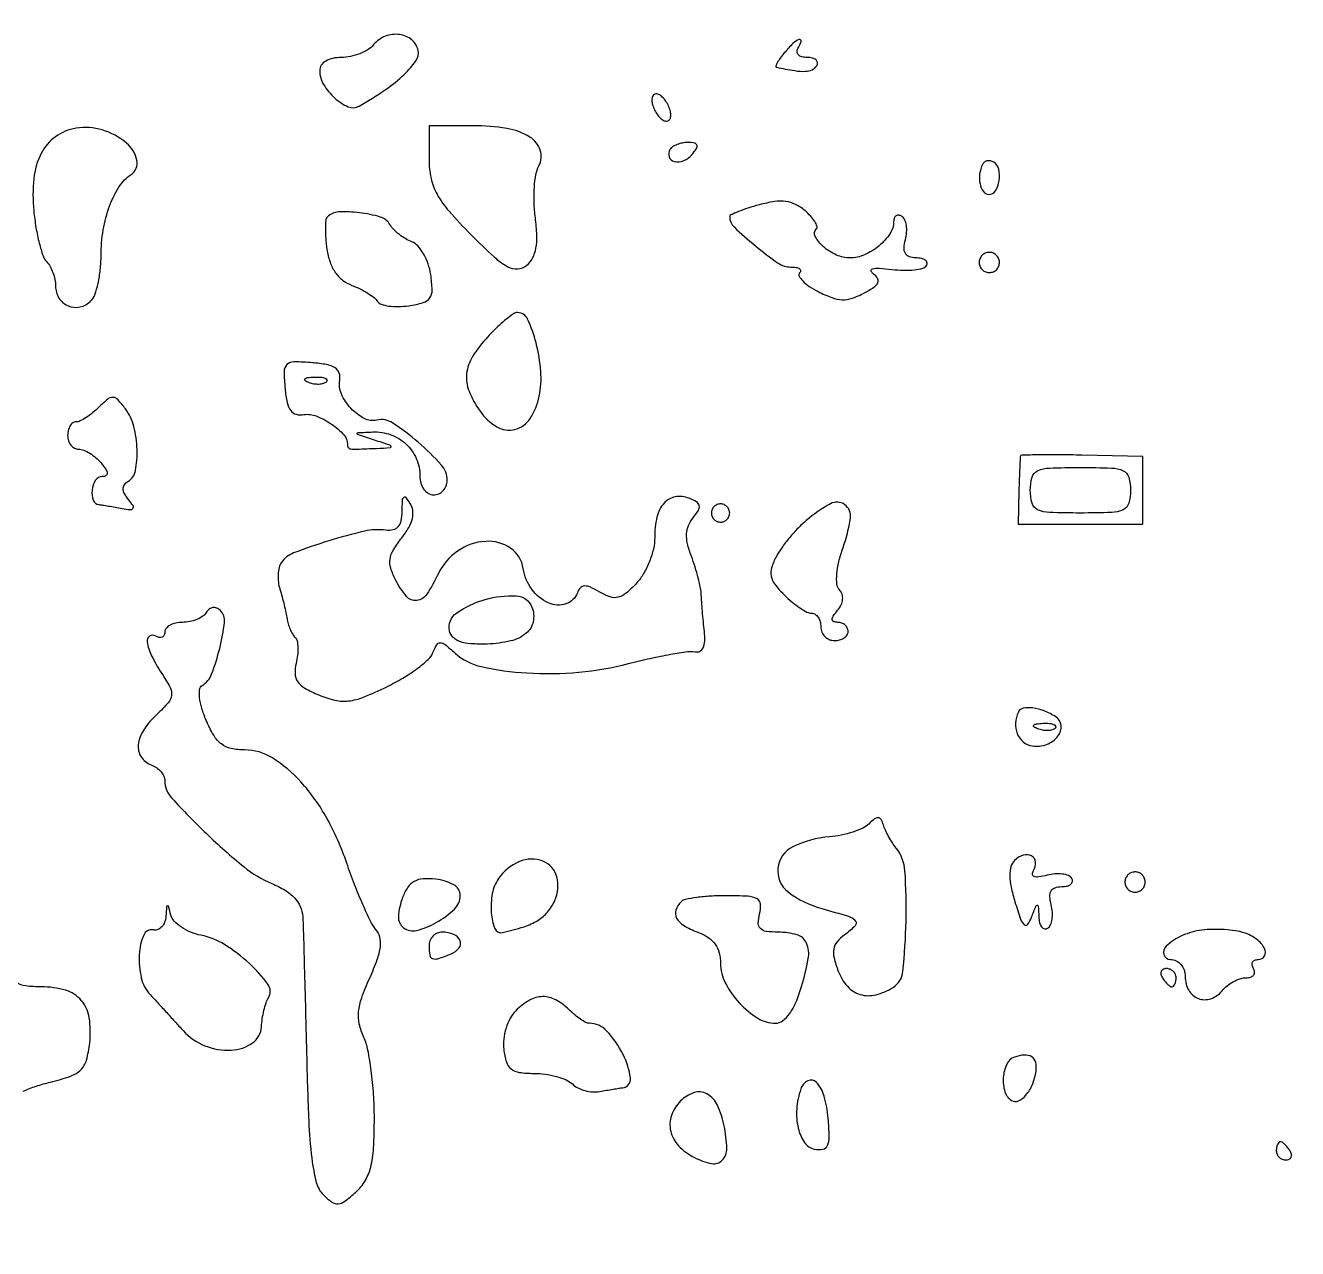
# Model space of a CAD drawing. Extents: x 0 to 5034, y 0 to 2560.
# Drawn here: x 3299.7 to 3439.3, y 2301.3 to 2435.5 of the extents above; entities that cross this region are included whole.
import ezdxf

# ---------------------------------------------------------------- set-up
doc = ezdxf.new("R2010")
doc.units = 0

msp = doc.modelspace()

# ---------------------------------------------------------------- linework, layer by layer
for points in [[(3383.204374, 2294.201394, 0.000077), (3356.504636, 2294.414863, 0.000156), (3315.229798, 2294.725646, 0.000021), (3228.5, 2295.347967, -0.000415), (3189.306738, 2295.660115, -0.000542)], [(3299.449362, 2318.56562, -0.022723), (3300.879782, 2319.10296, -0.019015), (3302.440229, 2319.544718, 0.024288), (3304.652828, 2320.196371, 0.111975), (3305.778682, 2320.899108, 0.131483), (3306.396792, 2321.958178, 0.038734), (3306.753869, 2323.820855, 0.064541), (3306.706876, 2326.596267, 0.14188), (3305.834331, 2328.510347, 0.146254), (3304.096234, 2329.626267, 0.070191), (3301.447106, 2330, -0.028327), (3299.72745, 2330.097502, -0.110927), (3298.729078, 2330.444192, -0.151014)], [(3402.0125, 2294.003805, -0.000068), (3388.054394, 2294.06803, -0.010798)], [(3436.5, 2293.885671, -0.000176), (3417.956828, 2293.941421, -0.000277)]]:
    msp.add_lwpolyline(points, format="xyb")
for points in [[(3337.921243, 2433.405104, -0.081212), (3337.302288, 2432.8666, -0.044139), (3336.399255, 2432.412749, -0.04249), (3335.373435, 2432.103764, -0.051956), (3334.377555, 2432, 0.052555), (3333.427099, 2431.89982, 0.082945), (3332.666072, 2431.599786, 0.107258), (3332.176369, 2431.139218, 0.151736), (3332, 2430.571429, 0.134872), (3332.418452, 2429.048351, 0.074965), (3333.646912, 2427.547424, 0.08185), (3335.139127, 2426.586935, 0.237019), (3336.33062, 2426.654775, 0.01963), (3339.190347, 2428.453977, 0.038893), (3341.275196, 2430.135025, 0.050418), (3342.559257, 2431.617751, 0.204277), (3342.802949, 2432.761322, 0.173126), (3342.109313, 2433.929305, 0.141156), (3340.768526, 2434.514573, 0.126109), (3339.198871, 2434.325667, 0.127536)], [(3383, 2432.5, 0.016238), (3382.548829, 2431.918975, 0.030591), (3382.230202, 2431.41815, 0.038276), (3382.059718, 2431.045372, 0.458805), (3382.127555, 2430.923489, 0.010451), (3384.15004, 2430.551883, 0.049588), (3385.323595, 2430.479366, 0.098092), (3386.062647, 2430.654702, 0.148254), (3386.555046, 2431.089067, 0.166463), (3386.633547, 2431.434153, 0.190336), (3386.477359, 2431.732413, 0.122086), (3386.079466, 2431.934157, 0.056632), (3385.5, 2432, -0.063222), (3384.925364, 2432.072951, -0.134005), (3384.538811, 2432.29375, -0.191582), (3384.397987, 2432.620597, -0.146489), (3384.5, 2433, 0.068825), (3384.836402, 2433.761173, 0.603261), (3384.630686, 2433.95822, 0.11552), (3383.951276, 2433.540013, 0.024075)], [(3368.638374, 2426.5, 0.046632), (3368.922397, 2425.926166, 0.052856), (3369.297997, 2425.440625, 0.060245), (3369.703798, 2425.108138, 0.142471), (3370.075604, 2425, 0.209945), (3370.355341, 2425.122874, 0.13955), (3370.515044, 2425.440625, 0.08982), (3370.519532, 2425.92532, 0.049166), (3370.361626, 2426.5, 0.046632), (3370.077603, 2427.073834, 0.052856), (3369.702003, 2427.559375, 0.060245), (3369.296202, 2427.891862, 0.142471), (3368.924396, 2428, 0.209945), (3368.644659, 2427.877126, 0.13955), (3368.484956, 2427.559375, 0.08982), (3368.480468, 2427.07468, 0.049166)], [(3305.258796, 2424.234653, 0.115819), (3303.003196, 2423.294653, 0.118612), (3301.42501, 2421.455608, 0.093539), (3300.617567, 2418.715367, 0.049448), (3300.613297, 2415.158872, 0.017138), (3300.857604, 2413.31723, 0.020625), (3301.217196, 2411.608379, 0.019778), (3301.63063, 2410.213768, 0.114914), (3302.033108, 2409.566892, -0.070426), (3302.403732, 2409.07404, -0.038895), (3302.715975, 2408.386703, -0.037884), (3302.928864, 2407.626139, -0.049338), (3303, 2406.906989, 0.140159), (3303.375916, 2405.592293, 0.155269), (3304.379115, 2404.737468, 0.1561), (3305.687465, 2404.622123, 0.141848), (3306.878145, 2405.278145, 0.111406), (3307.3113, 2405.963693, 0.030099), (3307.670455, 2407.206017, 0.028912), (3307.917417, 2408.703578, 0.026414), (3308, 2410.265741, -0.042159), (3308.236701, 2413.068001, -0.046708), (3308.940174, 2415.692521, -0.051905), (3309.996934, 2417.831113, -0.108063), (3311.295421, 2419.149075, 0.312807), (3311.934045, 2420.71642, 0.164276), (3310.791467, 2422.60086, 0.101301), (3308.137762, 2424.04433, 0.115639)], [(3344, 2420.828947, 0.052473), (3344.220772, 2418.731063, 0.074706), (3344.877893, 2416.979081, 0.053894), (3346.193494, 2415.119226, 0.015516), (3348.610055, 2412.54784, 0.010048), (3351.150052, 2410.107929, 0.060243), (3352.634314, 2409.037357, 0.140831), (3353.722793, 2408.788568, 0.160766), (3354.713757, 2409.177402, 0.099669), (3355.363016, 2409.981285, 0.074945), (3355.73343, 2411.058845, 0.054916), (3355.836627, 2412.494323, 0.023849), (3355.672739, 2414.403248, -0.025078), (3355.535091, 2416.054104, -0.024741), (3355.562429, 2417.717972, -0.02552), (3355.732818, 2419.168521, -0.081037), (3356.048023, 2420.089733, 0.203643), (3356.204104, 2421.826962, 0.179163), (3355.071796, 2423.265761, 0.097818), (3352.53267, 2424.205483, 0.039883), (3348.846305, 2424.5), (3344, 2424.5)], [(3370.439699, 2421.902432, 0.224307), (3370.34949, 2421.10226, 0.259634), (3370.912648, 2420.594515, 0.153551), (3371.957775, 2420.677327, 0.124203), (3372.870817, 2421.344344, 0.031082), (3373.350581, 2422.001551, 0.224487), (3373.398805, 2422.379874, 0.276877), (3373.139755, 2422.60512, 0.043901), (3372.440135, 2422.666667, 0.045576), (3371.820558, 2422.610073, 0.045718), (3371.222161, 2422.442173, 0.049747), (3370.729936, 2422.195636, 0.113856)], [(3404.754232, 2420.266312, 0.084697), (3404.436116, 2419.221291, 0.082939), (3404.479003, 2418.121909, 0.104464), (3404.84371, 2417.288862, 0.234312), (3405.437328, 2416.972506, 0.26629), (3406.162879, 2417.360605, 0.1021), (3406.575922, 2418.472687, 0.093314), (3406.533019, 2419.735512, 0.201974), (3405.980032, 2420.512341, 0.086456), (3405.629461, 2420.652808, 0.102024), (3405.272696, 2420.654687, 0.11056), (3404.965717, 2420.518222, 0.11748)], [(3380.25, 2415.827561, 0.01143), (3379.004318, 2415.457669, 0.017961), (3377.954688, 2415.077586, 0.012423), (3377.130662, 2414.721216, 0.29237), (3377, 2414.516863, 0.2053), (3377.479096, 2413.399223, 0.018222), (3379.825819, 2411.322612, 0.020216), (3382.320262, 2409.435984, 0.152955), (3383.712121, 2409, -0.038614), (3384.291054, 2408.955224, -0.109748), (3384.665715, 2408.808612, -0.246895), (3384.781783, 2408.593637, -0.201762), (3384.681801, 2408.348467, 0.330508), (3384.629696, 2407.996541, 0.073433), (3385.015208, 2407.476622, 0.049478), (3385.742545, 2406.879633, 0.027465), (3386.731723, 2406.295403, 0.030757), (3388.215167, 2405.638119, 0.080617), (3389.354473, 2405.413447, 0.088679), (3390.440746, 2405.569941, 0.042881), (3391.735669, 2406.126126, 0.024646), (3392.813537, 2406.773227, 0.132772), (3393.258715, 2407.284053, 0.257728), (3393.234222, 2407.757923, 0.100891), (3392.76908, 2408.250046, -0.179163), (3392.543908, 2408.576537, -0.418005), (3392.682275, 2408.805978, -0.076074), (3393.418742, 2408.868295, -0.013659), (3394.794028, 2408.737585, 0.025006), (3396.093069, 2408.643799, 0.033578), (3397.271714, 2408.696946, 0.03555), (3398.199484, 2408.868902, 0.193069), (3398.603045, 2409.166731, 0.196484), (3398.655701, 2409.481884, 0.183433), (3398.474534, 2409.755227, 0.10696), (3398.048173, 2409.940308, 0.049149), (3397.442386, 2410, -0.081384), (3396.711911, 2410.119691, -0.182702), (3396.283895, 2410.470251, -0.147647), (3396.14145, 2411.078722, -0.048178), (3396.289489, 2411.999004, 0.046215), (3396.422423, 2412.805232, 0.054994), (3396.392509, 2413.575304, 0.064046), (3396.21553, 2414.198685, 0.15438), (3395.90612, 2414.558021, 0.102532), (3395.560757, 2414.683785, 0.178544), (3395.266173, 2414.621462, 0.166416), (3395.068682, 2414.37681, 0.087554), (3395, 2413.987588, -0.148097), (3394.596808, 2412.656199, -0.072653), (3393.400083, 2411.327433, -0.069596), (3391.798544, 2410.337537, -0.104035), (3390.193873, 2410, -0.106881), (3388.723525, 2410.317937, -0.071895), (3387.271334, 2411.247623, -0.091662), (3386.391549, 2412.346795, -0.330717), (3386.514807, 2413.181473, 0.283148), (3386.58518, 2413.4773, 0.060132), (3386.350271, 2413.978328, 0.046329), (3385.893048, 2414.578365, 0.028684), (3385.256131, 2415.195617, 0.063448), (3384.239278, 2415.870055, 0.08353), (3383.175205, 2416.190188, 0.068545), (3381.908657, 2416.175867, 0.02941)], [(3332.839024, 2414.505691, 0.174499), (3332.670181, 2414.146932, 0.02061), (3332.622604, 2413.252538, 0.022671), (3332.659497, 2412.148555, 0.016749), (3332.796412, 2410.933775, 0.046944), (3333.136673, 2409.540618, 0.068151), (3333.708514, 2408.413359, 0.075408), (3334.50968, 2407.563787, 0.075357), (3335.526915, 2406.989767, -0.023666), (3336.43983, 2406.592287, -0.024617), (3337.298798, 2406.114979, -0.025271), (3337.996463, 2405.630534, -0.09018), (3338.358832, 2405.228414, 0.176969), (3338.76189, 2404.911112, 0.044557), (3339.589058, 2404.71958, 0.039913), (3340.635357, 2404.658089, 0.031172), (3341.770124, 2404.752954, 0.03269), (3343.359043, 2405.093423, 0.171079), (3344.078222, 2405.601786, 0.163011), (3344.338699, 2406.463885, 0.029001), (3344.188998, 2408.165634, 0.046147), (3343.900569, 2409.354776, 0.047993), (3343.401439, 2410.454407, 0.052877), (3342.779531, 2411.311565, 0.122191), (3342.124846, 2411.754, -0.047082), (3341.444156, 2412.078802, -0.032668), (3340.742389, 2412.563684, -0.033045), (3340.124271, 2413.123565, -0.056522), (3339.70031, 2413.674589, 0.187593), (3338.648207, 2414.486152, 0.041429), (3336.375418, 2414.954808, 0.041437), (3334.056164, 2415.04232, 0.187214)], [(3404.552786, 2410.08541, 0.099038), (3404.401684, 2409.679226, 0.097945), (3404.417584, 2409.244476, 0.097945), (3404.597789, 2408.848514, 0.099038), (3404.91459, 2408.552786, 0.099038), (3405.320774, 2408.401684, 0.097945), (3405.755524, 2408.417584, 0.097945), (3406.151486, 2408.597789, 0.099038), (3406.447214, 2408.91459, 0.099038), (3406.598316, 2409.320774, 0.097945), (3406.582416, 2409.755524, 0.097945), (3406.402211, 2410.151486, 0.099038), (3406.08541, 2410.447214, 0.099038), (3405.679226, 2410.598316, 0.097945), (3405.244476, 2410.582416, 0.097945), (3404.848514, 2410.402211, 0.099038)], [(3350.452251, 2401.353977, 0.046315), (3348.77841, 2399.174155, 0.115043), (3348.12446, 2397.284714, 0.122785), (3348.393363, 2395.379643, 0.056671), (3349.596557, 2393.165608, 0.106092), (3351.436482, 2391.457067, 0.199005), (3353.412137, 2391.170352, 0.187792), (3355.094944, 2392.371776, 0.095015), (3356.100531, 2394.817761, 0.069429), (3356.268794, 2397.530148, 0.043943), (3355.748989, 2400.661296, 0.042539), (3354.825833, 2403.293042, 0.295258), (3353.733013, 2404, 0.152356), (3353.277562, 2403.857921, 0.018486), (3352.427529, 2403.222731, 0.020574), (3351.451908, 2402.367304, 0.0156)], [(3328.19499, 2395.638059, 0.028035), (3328.42903, 2394.119818, 0.106072), (3328.819051, 2393.247288, 0.171418), (3329.416765, 2392.838764, 0.10719), (3330.272439, 2392.79899, -0.138346), (3331.624224, 2392.652657, -0.054522), (3333.289303, 2391.760856, -0.05474), (3334.663638, 2390.579526, -0.207392), (3335.035714, 2389.535714, 0.173389), (3335.128617, 2389.208694, 0.206826), (3335.400946, 2389.044439, 0.042721), (3336.060404, 2389.011807, 0.002081), (3338.25, 2389.09968, 0.003158), (3339.746331, 2389.175444, 0.47836), (3339.833864, 2389.297662, 0.25058), (3339.685939, 2389.452707, 0.001977), (3338, 2390, -0.001562), (3336.242989, 2390.568752, -0.271064), (3336.116962, 2390.710943, -0.456996), (3336.204636, 2390.823559, -0.002265), (3337.821429, 2390.90032, -0.097454), (3339.796556, 2390.599017, -0.101545), (3341.477888, 2389.572635, -0.102929), (3342.603008, 2387.980501, -0.102875), (3343, 2386.071429, 0.067581), (3343.10974, 2385.263218, 0.089445), (3343.431034, 2384.595238, 0.105152), (3343.916559, 2384.156766, 0.132005), (3344.5, 2384, 0.103428), (3345.072366, 2384.119678, 0.098874), (3345.559375, 2384.45959, 0.096852), (3345.885726, 2384.967363, 0.094815), (3346, 2385.56456, 0.184611), (3345.339559, 2387.292329, 0.03259), (3342.815732, 2389.766258, 0.032009), (3340.004132, 2391.887108, 0.203684), (3338.282972, 2392.20101, -0.177108), (3336.880034, 2392.383151, -0.085663), (3335.419348, 2393.494943, -0.083305), (3334.381055, 2395.069158, -0.150584), (3334.20101, 2396.588906, 0.132209), (3334.137607, 2397.361402, 0.166476), (3333.692, 2397.918441, 0.095009), (3332.763595, 2398.285717, 0.025937), (3331.19499, 2398.499404, 0.018926), (3329.168002, 2398.592068, 0.194805), (3328.404216, 2398.289696, 0.207618), (3328.092783, 2397.552326, 0.021779)], [(3332.729167, 2396.395833, -0.126455), (3332.402231, 2396.202593, -0.060344), (3331.916927, 2396.123424, -0.05415), (3331.359369, 2396.160852, -0.051402), (3330.8125, 2396.316886, -0.054073), (3330.395823, 2396.538436, -0.470617), (3330.37858, 2396.720685, -0.168741), (3330.670344, 2396.862007, -0.018894), (3331.416667, 2396.921053, -0.028489), (3332.112848, 2396.910055, -0.077125), (3332.592839, 2396.799335, -0.208169), (3332.77538, 2396.614691, -0.296942)], [(3307.753754, 2393.610897, -0.025596), (3307.070602, 2392.994323, -0.028377), (3306.350284, 2392.473201, -0.029425), (3305.69195, 2392.104328, -0.113456), (3305.238095, 2392, 0.16253), (3304.892978, 2391.884773, 0.096186), (3304.599107, 2391.559375, 0.077507), (3304.400571, 2391.073686, 0.058402), (3304.333333, 2390.5, 0.079255), (3304.42473, 2389.927019, 0.090948), (3304.689032, 2389.440625, 0.100771), (3305.082404, 2389.115444, 0.123095), (3305.544222, 2389, -0.095256), (3306.097257, 2388.893675, -0.042137), (3306.765098, 2388.559375, -0.039683), (3307.434186, 2388.073936, -0.0428), (3308, 2387.5, -0.024942), (3308.51771, 2386.808783, -0.128583), (3308.674576, 2386.361364, -0.300026), (3308.532179, 2386.101643, -0.122183), (3308.122445, 2386, 0.260212), (3307.400611, 2385.597058, 0.108436), (3307.019723, 2384.508206, 0.115303), (3307.140796, 2383.403043, 0.290378), (3307.75, 2382.923489, -0.012217), (3308.153864, 2382.872292, -0.003059), (3308.810143, 2382.768639, -0.003123), (3309.559444, 2382.64078, -0.003139), (3310.305807, 2382.503782, 0.021646), (3311.203363, 2382.37315, 0.269883), (3311.504498, 2382.509788, 0.310952), (3311.509023, 2382.818028, 0.02612), (3311.007249, 2383.491265, -0.045112), (3310.567716, 2384.130211, -0.121646), (3310.421624, 2384.657466, -0.162398), (3310.554643, 2385.097135, -0.1007), (3310.951442, 2385.469989, 0.208703), (3311.773193, 2386.656512, 0.057077), (3311.959753, 2388.977937, 0.055332), (3311.592818, 2391.501503, 0.094386), (3310.682326, 2393.419768, 0.02573), (3309.860694, 2394.429967, 0.195266), (3309.319145, 2394.692132, 0.190556), (3308.740356, 2394.50582, 0.024349)], [(3408.91612, 2388.25, 0.068102), (3408.880731, 2388.059617, 0.001199), (3408.833173, 2387.012674, 0.002993), (3408.787931, 2385.790852, 0.001988), (3408.75, 2384.388889), (3408.666667, 2380.777778), (3415.5, 2380.777778), (3422.333333, 2380.777778), (3422.333333, 2384.491344), (3422.333333, 2388.20491), (3415.66612, 2388.352455, 0.003536), (3413.103927, 2388.39103, 0.00579), (3410.933081, 2388.383221, 0.001405), (3409.050718, 2388.349361, 0.317634)], [(3421, 2384.5, -0.067911), (3420.80498, 2383.070774, -0.221767), (3420.2, 2382.363636, -0.098356), (3418.900424, 2382.058601, -0.008616), (3415.5, 2382, -0.008616), (3412.099576, 2382.058601, -0.098356), (3410.8, 2382.363636, -0.221767), (3410.19502, 2383.070774, -0.067911), (3410, 2384.5, -0.067911), (3410.19502, 2385.929226, -0.221767), (3410.8, 2386.636364, -0.098356), (3412.099576, 2386.941399, -0.008616), (3415.5, 2387, -0.008616), (3418.900424, 2386.941399, -0.098356), (3420.2, 2386.636364, -0.221767), (3420.80498, 2385.929226, -0.067911)], [(3341.015313, 2382.187142, -0.047101), (3340.909728, 2381.142737, -0.128269), (3340.58901, 2380.478856, -0.162322), (3340.040612, 2380.147305, -0.089644), (3339.25, 2380.113179, 0.09044), (3336.926786, 2380.009224, 0.019008), (3332.983703, 2378.947109, 0.015997), (3329.132701, 2377.614606, 0.15098), (3327.772828, 2376.548685, 0.095125), (3327.535576, 2376.012538, 0.044507), (3327.430755, 2375.257668, 0.041924), (3327.459873, 2374.420773, 0.045901), (3327.629459, 2373.626355, -0.009104), (3327.867487, 2372.810415, -0.006899), (3328.099862, 2371.907291, -0.00698), (3328.294495, 2371.053287, -0.016099), (3328.41102, 2370.405299, 0.03631), (3328.536491, 2369.839743, 0.029274), (3328.749674, 2369.254704, 0.03016), (3329.01213, 2368.735802, 0.064295), (3329.28618, 2368.380486, -0.14385), (3329.509783, 2367.970852, -0.042656), (3329.602326, 2367.255536, -0.038926), (3329.572677, 2366.394367, -0.033432), (3329.411174, 2365.502113, 0.070859), (3329.289681, 2364.342882, 0.147447), (3329.581238, 2363.491239, 0.109552), (3330.373047, 2362.782721, 0.029761), (3331.893633, 2362.044059, 0.040434), (3333.712027, 2361.457817, 0.087766), (3335.172353, 2361.376002, 0.066865), (3336.810937, 2361.799025, 0.016167), (3339.374894, 2362.939437, 0.021585), (3341.121809, 2363.880224, 0.025005), (3342.694407, 2364.926726, 0.025195), (3343.919002, 2365.932384, 0.117148), (3344.431493, 2366.682069, -0.040264), (3344.841149, 2367.536897, -0.272871), (3345.233903, 2367.756922, -0.165322), (3345.761326, 2367.564515, -0.014521), (3346.858148, 2366.628374, 0.130849), (3349.750301, 2365.139764, 0.038682), (3354.726569, 2364.449666, 0.037382), (3360.446529, 2364.531209, 0.041164), (3365.904185, 2365.475172, -0.008642), (3368.297922, 2366.051492, -0.011009), (3370.524843, 2366.495877, -0.009105), (3372.393119, 2366.791125, -0.085328), (3373.203789, 2366.765404, 0.166706), (3373.730774, 2366.83345, 0.172902), (3374.095582, 2367.209978, 0.099533), (3374.264086, 2367.933683, 0.035388), (3374.220982, 2369, -0.00389), (3374.110286, 2370.067079, -0.003211), (3374.008439, 2371.20625, -0.003242), (3373.928476, 2372.252778, -0.008661), (3373.889246, 2373, 0.040899), (3373.799877, 2373.761114, 0.013241), (3373.546526, 2374.867453, 0.013103), (3373.198549, 2376.087666, 0.014358), (3372.79657, 2377.250904, -0.031181), (3372.37052, 2378.632639, -0.070763), (3372.266547, 2379.718475, -0.08817), (3372.473257, 2380.635483, -0.073916), (3372.990929, 2381.489071, 0.035804), (3373.56493, 2382.291149, 0.191176), (3373.655204, 2382.811502, 0.209176), (3373.36233, 2383.223114, 0.043417), (3372.545407, 2383.620949, 0.135287), (3371.023028, 2383.769801, 0.171306), (3369.797855, 2383.083212, 0.124576), (3369.015054, 2381.552826, 0.058278), (3368.772359, 2379.325, -0.059355), (3368.634431, 2378.083631, -0.0372), (3368.197056, 2376.687491, -0.036974), (3367.551404, 2375.357246, -0.054574), (3366.782482, 2374.313268, -0.028688), (3365.628479, 2373.195226, -0.117757), (3364.769591, 2372.750504, -0.143974), (3363.899534, 2372.787626, -0.05091), (3362.75447, 2373.313268, 0.024146), (3361.713893, 2373.860042, 0.115799), (3361.062329, 2373.99548, 0.202848), (3360.615977, 2373.79299, 0.099625), (3360.286013, 2373.25, -0.230987), (3359.028493, 2372.03225, -0.185807), (3357.126131, 2372.131457, -0.131332), (3355.276624, 2373.629208, -0.120298), (3354.344604, 2375.899894, 0.206479), (3352.952993, 2378.133029, 0.1691), (3350.2197, 2378.893179, 0.136189), (3347.135407, 2377.821241, 0.132261), (3345.003386, 2375.303335, -0.037684), (3343.756959, 2373.100624, -0.214632), (3342.642893, 2372.405761, -0.259906), (3341.535523, 2372.840029, -0.05253), (3340.327894, 2374.669096, -0.045381), (3339.807768, 2375.942109, -0.111115), (3339.731522, 2376.945297, -0.099069), (3340.092116, 2377.955174, -0.031527), (3341.002877, 2379.276529, 0.035258), (3341.768156, 2380.404718, 0.070821), (3342.170598, 2381.400328, 0.092618), (3342.221715, 2382.280315, 0.109806), (3341.940297, 2383.062362, 0.033568), (3341.480667, 2383.691081, 0.431716), (3341.219955, 2383.706044, 0.191123), (3341.052573, 2383.346162, 0.012759)], [(3375, 2382, 0.099038), (3375.076342, 2381.618362, 0.097945), (3375.29375, 2381.29375, 0.097945), (3375.618362, 2381.076342, 0.099038), (3376, 2381, 0.099038), (3376.381638, 2381.076342, 0.097945), (3376.70625, 2381.29375, 0.097945), (3376.923658, 2381.618362, 0.099038), (3377, 2382, 0.099038), (3376.923658, 2382.381638, 0.097945), (3376.70625, 2382.70625, 0.097945), (3376.381638, 2382.923658, 0.099038), (3376, 2383, 0.099038), (3375.618362, 2382.923658, 0.097945), (3375.29375, 2382.70625, 0.097945), (3375.076342, 2382.381638, 0.099038)], [(3385.396821, 2381.175326, 0.027565), (3384.506107, 2380.343222, 0.017899), (3383.56784, 2379.291601, 0.018005), (3382.723091, 2378.195693, 0.032334), (3382.123902, 2377.231514, 0.045041), (3381.600802, 2375.998998, 0.128543), (3381.549374, 2375.07618, 0.114707), (3381.957307, 2374.183001, 0.032149), (3382.977082, 2373.022918, 0.022636), (3383.824925, 2372.248552, 0.026286), (3384.699518, 2371.594232, 0.026704), (3385.486258, 2371.126527, 0.12133), (3386, 2371, -0.148195), (3386.381354, 2370.884432, -0.098894), (3386.70625, 2370.559375, -0.082425), (3386.925306, 2370.073457, -0.064853), (3387, 2369.5, 0.099038), (3387.114514, 2368.927543, 0.097945), (3387.440625, 2368.440625, 0.097945), (3387.927543, 2368.114514, 0.099038), (3388.5, 2368, 0.064853), (3389.073457, 2368.074694, 0.082425), (3389.559375, 2368.29375, 0.098894), (3389.884432, 2368.618646, 0.148195), (3390, 2369, 0.111474), (3389.913879, 2369.381483, 0.100072), (3389.670282, 2369.70625, 0.094595), (3389.306129, 2369.924111, 0.087854), (3388.877555, 2370, -0.083765), (3388.420364, 2370.077135, -0.314423), (3388.258703, 2370.300146, -0.154756), (3388.372816, 2370.683802, -0.024141), (3388.853762, 2371.323794, 0.064081), (3389.232661, 2371.921834, 0.087243), (3389.398159, 2372.537256, 0.100311), (3389.334583, 2373.106143, 0.115269), (3389.053769, 2373.573794, -0.169793), (3388.770166, 2374.185838, -0.045566), (3388.763129, 2375.273608, -0.038336), (3388.987195, 2376.651257, -0.024246), (3389.447233, 2378.213663, 0.044426), (3390.253596, 2381.42465, 0.281253), (3389.638584, 2382.91618, 0.293258), (3388.064498, 2383.012066, 0.046683)], [(3355.300491, 2371.659316, -0.143063), (3355.430917, 2370.076395, -0.171731), (3354.664016, 2368.803174, -0.115645), (3352.952005, 2367.958684, -0.048937), (3350.396536, 2367.624099, -0.023071), (3348.584193, 2367.649006, -0.06938), (3347.374216, 2367.892283, -0.113571), (3346.625649, 2368.364862, -0.145837), (3346.242942, 2369.079149, -0.299647), (3347.020897, 2371.026719, -0.082936), (3350.146137, 2372.509514, -0.082565), (3353.592678, 2372.89979, -0.296342)], [(3319.553851, 2371.087132, -0.104651), (3319.156117, 2370.670434, -0.051509), (3318.509168, 2370.319345, -0.047919), (3317.733278, 2370.080595, -0.050731), (3316.940983, 2370, 0.052595), (3316.198366, 2369.921667, 0.072446), (3315.570164, 2369.688914, 0.092354), (3315.148207, 2369.345138, 0.177572), (3315, 2368.940983, -0.108972), (3314.921712, 2368.586039, -0.182303), (3314.70625, 2368.3746, -0.161196), (3314.3821, 2368.343488, -0.082592), (3314, 2368.5, 0.295444), (3313.327965, 2368.485906, 0.290712), (3313.058371, 2367.864703, 0.076164), (3313.543894, 2366.340636, 0.029909), (3314.64289, 2364.422267, -0.022209), (3315.57087, 2362.858704, -0.151592), (3315.738471, 2361.98877, -0.155184), (3315.381986, 2361.187227, -0.0236), (3314.14289, 2359.918495, 0.057592), (3312.686388, 2358.209198, 0.119432), (3312.08421, 2356.574357, 0.175578), (3312.397572, 2355.250532, 0.157366), (3313.5, 2354.361626, -0.061972), (3314.073546, 2354.055562, -0.060622), (3314.559375, 2353.616326, -0.065924), (3314.888929, 2353.116561, -0.113309), (3315, 2352.632729, 0.188183), (3315.742883, 2350.728797, 0.015271), (3319.563179, 2346.824864, 0.020669), (3323.694802, 2343.169212, 0.07154), (3326.75, 2341.337078, -0.037404), (3328.199507, 2340.596911, -0.067638), (3329.232222, 2339.758439, -0.082757), (3329.866611, 2338.808141, -0.091655), (3330.129625, 2337.73658, -0.006942), (3330.194384, 2336.266017, -0.000508), (3330.312211, 2332.219621, -0.000708), (3330.441009, 2327.393072, -0.000536), (3330.569167, 2322.096173, 0.004905), (3330.793019, 2315.300414, 0.019955), (3331.134421, 2311.178796, 0.031191), (3331.628641, 2308.536566, 0.135349), (3332.408414, 2307.163015, 0.040389), (3333.339202, 2306.371572, 0.179504), (3334.019773, 2306.184166, 0.141226), (3334.755592, 2306.467123, 0.021967), (3335.968872, 2307.47183, 0.074492), (3336.983195, 2308.709551, 0.073424), (3337.596408, 2310.196156, 0.047813), (3337.911218, 2312.292038, 0.013385), (3338, 2315.607935, 0.016358), (3337.915005, 2318.205221, 0.016174), (3337.660374, 2320.801265, 0.016262), (3337.290495, 2323.055426, 0.058157), (3336.843828, 2324.443416, -0.05173), (3336.347167, 2325.921525, -0.079871), (3336.264653, 2327.263987, -0.061609), (3336.609917, 2328.800202, -0.019876), (3337.485341, 2330.967492, 0.017536), (3338.316765, 2332.998438, 0.058276), (3338.655054, 2334.398536, 0.092939), (3338.586821, 2335.451817, 0.111126), (3338.136216, 2336.335869, -0.060433), (3337.57458, 2337.208244, -0.009898), (3336.733155, 2339.035734, -0.01077), (3335.827395, 2341.23825, -0.009314), (3334.970251, 2343.586466, 0.043472), (3332.786156, 2348.50029, 0.057453), (3329.942365, 2352.484343, 0.068659), (3326.807686, 2355.119233, 0.141403), (3323.755559, 2356, -0.053788), (3322.263055, 2356.161023, -0.110692), (3321.203304, 2356.654031, -0.09587), (3320.361698, 2357.606421, -0.033648), (3319.539052, 2359.244953, -0.025936), (3319.054863, 2360.58735, -0.045363), (3318.816016, 2361.743968, -0.058925), (3318.820165, 2362.619789, -0.2275), (3319.105597, 2363.065262, 0.164353), (3320.138452, 2364.313065, 0.031901), (3321.020272, 2367.145145, 0.029885), (3321.540816, 2370.033262, 0.22992), (3321.103195, 2371.296805, 0.098902), (3320.70898, 2371.559748, 0.132158), (3320.284307, 2371.614526, 0.129239), (3319.882535, 2371.448641, 0.092413)], [(3408.689105, 2360.160933, 0.097449), (3408.372483, 2358.947244, 0.112494), (3408.56633, 2357.769604, 0.124326), (3409.224546, 2356.875461, 0.136619), (3410.206312, 2356.440225, 0.125106), (3411.781222, 2356.60332, 0.134987), (3413.035321, 2357.499504, 0.195111), (3413.391963, 2358.666456, 0.235147), (3412.798558, 2359.632852, 0.045896), (3411.505953, 2360.283752, 0.061818), (3410.238266, 2360.609177, 0.080629), (3409.226043, 2360.575653, 0.236071)], [(3412.729167, 2358.395833, -0.126455), (3412.402231, 2358.202593, -0.060344), (3411.916927, 2358.123424, -0.05415), (3411.359369, 2358.160852, -0.051402), (3410.8125, 2358.316886, -0.054073), (3410.395823, 2358.538436, -0.470617), (3410.37858, 2358.720685, -0.168741), (3410.670344, 2358.862007, -0.018894), (3411.416667, 2358.921053, -0.028489), (3412.112848, 2358.910055, -0.077125), (3412.592839, 2358.799335, -0.208169), (3412.77538, 2358.614691, -0.296942)], [(3392.294228, 2347.894228, -0.086418), (3391.623923, 2347.422749, -0.03067), (3390.531143, 2346.987214, -0.029352), (3389.247909, 2346.64687, -0.030526), (3387.950342, 2346.464627, 0.095156), (3383.935203, 2345.360991, 0.256888), (3382.297491, 2343.017334, 0.261734), (3383.411633, 2340.418261, 0.097128), (3387.104235, 2338.587882, -0.006611), (3390.038094, 2337.744984, -0.140884), (3390.790464, 2337.25964, -0.395638), (3390.770348, 2336.69359, -0.037623), (3389.618001, 2335.709943, 0.059096), (3388.784227, 2334.934093, 0.133078), (3388.420357, 2334.158595, 0.105461), (3388.455445, 2333.185255, 0.029294), (3388.916251, 2331.720276, 0.090455), (3389.922745, 2330.055342, 0.14076), (3391.328047, 2329.160614, 0.134497), (3393.043217, 2329.126508, 0.079326), (3394.938726, 2329.940969, 0.230879), (3396.023827, 2331.699572, 0.019152), (3396.359037, 2337.211633, 0.021943), (3396.240754, 2342.728077, 0.152208), (3395.281646, 2345.219963, -0.024743), (3394.864671, 2345.803989, -0.017101), (3394.449592, 2346.502192, -0.017284), (3394.095984, 2347.202477, -0.033536), (3393.871773, 2347.7875, 0.058457), (3393.618397, 2348.361467, 0.247566), (3393.309007, 2348.552403, 0.183007), (3392.903183, 2348.429327, 0.032244)], [(3408.278668, 2343.878668, 0.12717), (3407.876856, 2343.196669, 0.072172), (3407.746766, 2342.241346, 0.050716), (3407.887168, 2340.971267, 0.021588), (3408.318629, 2339.313472, 0.008977), (3408.93942, 2337.413073, 0.123789), (3409.333228, 2336.812013, 0.453769), (3409.703749, 2336.852002, 0.059213), (3410.129757, 2337.644885, -0.003042), (3410.616554, 2338.860745, -0.289266), (3410.763269, 2338.965646, -0.414913), (3410.874426, 2338.866363, -0.004086), (3410.929715, 2337.690983, 0.050739), (3411.021917, 2337.037761, 0.105867), (3411.245526, 2336.577869, 0.175084), (3411.557243, 2336.382164, 0.194278), (3411.90612, 2336.441979, 0.15438), (3412.21553, 2336.801315, 0.064046), (3412.392509, 2337.424696, 0.054994), (3412.422423, 2338.194768, 0.046215), (3412.289489, 2339.000996, -0.048178), (3412.14145, 2339.921278, -0.147647), (3412.283895, 2340.529749, -0.182702), (3412.711911, 2340.880309, -0.081384), (3413.442386, 2341, 0.054056), (3414.044444, 2341.06528, 0.117061), (3414.461308, 2341.266173, 0.188743), (3414.629549, 2341.563058, 0.175788), (3414.558021, 2341.90612, 0.162969), (3414.18892, 2342.21332, 0.061468), (3413.52937, 2342.380497, 0.052514), (3412.708733, 2342.397348, 0.042871), (3411.842632, 2342.248596, -0.025218), (3410.928659, 2342.058226, -0.124412), (3410.408888, 2342.106509, -0.323979), (3410.236398, 2342.356484, -0.133525), (3410.35994, 2342.773378, 0.159406), (3410.585035, 2343.703576, 0.256374), (3410.148671, 2344.368638, 0.200478), (3409.229026, 2344.453929, 0.121129)], [(3351.631654, 2341.8845, 0.108143), (3350.947657, 2340.246473, 0.062696), (3350.830132, 2338.10736, 0.077591), (3351.224143, 2336.387544, 0.369068), (3352.049508, 2335.954076, 0.020494), (3354.42454, 2336.597377, 0.060627), (3355.960063, 2337.295294, 0.082475), (3357.008753, 2338.200846, 0.066701), (3357.800771, 2339.462085, 0.17207), (3358.02736, 2342.068273, 0.240098), (3356.502067, 2343.788693, 0.19794), (3353.916089, 2343.745611, 0.138958)], [(3341.09709, 2339.817135, 0.076069), (3340.639684, 2337.714189, 0.252674), (3341.213375, 2336.472028, 0.22767), (3342.636907, 2336.190221, 0.06489), (3344.785349, 2337.052996, 0.063098), (3346.790745, 2338.538311, 0.206941), (3347.417593, 2340.024466, 0.273593), (3346.707683, 2341.20053, 0.095056), (3344.742611, 2341.817135, 0.04352), (3343.347372, 2341.85555, 0.111034), (3342.380705, 2341.576931, 0.120354), (3341.67311, 2340.929097, 0.05603)], [(3420.552786, 2342.08541, 0.099038), (3420.401684, 2341.679226, 0.097945), (3420.417584, 2341.244476, 0.097945), (3420.597789, 2340.848514, 0.099038), (3420.91459, 2340.552786, 0.099038), (3421.320774, 2340.401684, 0.097945), (3421.755524, 2340.417584, 0.097945), (3422.151486, 2340.597789, 0.099038), (3422.447214, 2340.91459, 0.099038), (3422.598316, 2341.320774, 0.097945), (3422.582416, 2341.755524, 0.097945), (3422.402211, 2342.151486, 0.099038), (3422.08541, 2342.447214, 0.099038), (3421.679226, 2342.598316, 0.097945), (3421.244476, 2342.582416, 0.097945), (3420.848514, 2342.402211, 0.099038)], [(3315.116001, 2337.75, -0.071675), (3314.977923, 2337.099929, -0.096871), (3314.666888, 2336.5875, -0.116277), (3314.235154, 2336.291752, -0.142576), (3313.75, 2336.25, 0.357438), (3312.678199, 2335.679448, 0.085877), (3312.197307, 2333.565851, 0.068753), (3312.417075, 2330.983791, 0.131629), (3313.37805, 2329.155598, -0.000641), (3314.112343, 2328.358518, -0.000287), (3315.076442, 2327.308075, -0.000284), (3316.094669, 2326.19611, -0.000386), (3317.012543, 2325.191039, 0.11302), (3319.392914, 2323.54008, 0.10804), (3322.295005, 2323.053653, 0.139945), (3324.62112, 2323.843292, 0.232801), (3325.606942, 2325.614018, -0.025007), (3325.696526, 2326.501979, -0.021594), (3325.876982, 2327.421772, -0.02216), (3326.113948, 2328.24206, -0.057071), (3326.376054, 2328.799451, 0.30512), (3326.318833, 2330.276476, 0.04835), (3324.287271, 2332.557386, 0.04828), (3321.552078, 2334.636876, 0.089276), (3318.963156, 2335.657369, -0.04793), (3317.836583, 2335.99746, -0.050331), (3316.814935, 2336.541797, -0.055794), (3316.040013, 2337.196617, -0.125048), (3315.667226, 2337.864755, 0.003939), (3315.399437, 2338.839928, 0.393675), (3315.287871, 2338.90754, 0.332847), (3315.193048, 2338.800061, 0.003526)], [(3371.666667, 2339.333333, 0.115869), (3371.096159, 2338.412528, 0.209701), (3371.173924, 2337.545298, 0.135184), (3371.958499, 2336.73874, 0.041812), (3373.5, 2336, -0.054932), (3374.628539, 2335.422369, -0.089993), (3375.402978, 2334.682859, -0.093661), (3375.848805, 2333.74121, -0.063939), (3376, 2332.563706, 0.120406), (3376.517942, 2330.444066, 0.066034), (3378.060429, 2328.242692, 0.067016), (3380.083152, 2326.559972, 0.140938), (3382.030274, 2326, 0.163451), (3382.813264, 2326.262987, 0.076348), (3383.567376, 2327.040182, 0.054715), (3384.268535, 2328.297807, 0.027053), (3384.888017, 2330.02057, 0.027604), (3385.62703, 2333.094946, 0.147493), (3385.436058, 2334.790384, 0.224055), (3384.406715, 2335.702198, 0.071144), (3382.324352, 2336, -0.031631), (3381.016436, 2336.082824, -0.164033), (3380.374193, 2336.394372, -0.210106), (3380.140636, 2336.979483, -0.055401), (3380.289749, 2338, 0.081683), (3380.389785, 2339.075194, 0.257179), (3380.010021, 2339.662908, 0.1119), (3379.005808, 2339.941694, 0.011982), (3376.573047, 2340, 0.014558), (3374.90067, 2339.951298, 0.019208), (3373.382916, 2339.804167, 0.016906), (3372.150899, 2339.59413, 0.146722)], [(3428.82318, 2336.222517, 0.072444), (3426.681883, 2335.626598, 0.08417), (3424.91995, 2334.462115, 0.282875), (3424.665573, 2333.533957, 0.333319), (3425.377555, 2333, -0.110577), (3426.011311, 2332.858107, -0.105815), (3426.535732, 2332.458309, -0.097538), (3426.880592, 2331.847705, -0.080086), (3427, 2331.106989, 0.130419), (3427.394142, 2329.621629, 0.17346), (3428.446717, 2328.719567, 0.177325), (3429.813662, 2328.70037, 0.13611), (3431.049332, 2329.559441, -0.051918), (3431.612896, 2330.110666, -0.042481), (3432.315687, 2330.576836, -0.044134), (3433.044391, 2330.895769, -0.081264), (3433.681462, 2331, 0.073118), (3434.185256, 2331.074069, 0.149321), (3434.514493, 2331.29375, 0.188386), (3434.620208, 2331.619797, 0.12431), (3434.5, 2332, -0.091163), (3434.35119, 2332.381683, -0.169814), (3434.399079, 2332.70625, -0.175683), (3434.636335, 2332.922916, -0.098379), (3435.024316, 2333, 0.269526), (3435.710099, 2333.39863, 0.258075), (3435.720272, 2334.206709, 0.112609), (3434.821781, 2335.237749, 0.079722), (3433.448501, 2335.936375, 0.042095), (3432.511401, 2336.153182, 0.020361), (3431.286056, 2336.279224, 0.02003), (3429.990649, 2336.307378, 0.027124)], [(3344, 2334.5, 0.036233), (3344.075031, 2333.465977, 0.274229), (3344.37044, 2333.100798, 0.168495), (3344.949722, 2333.088356, 0.013508), (3346.412469, 2333.604785, 0.13395), (3347.28853, 2334.247193, 0.270599), (3347.406584, 2335.065829, 0.204328), (3346.712218, 2335.756002, 0.095101), (3345.440983, 2336, 0.103216), (3344.891133, 2335.885271, 0.098834), (3344.423289, 2335.559375, 0.096907), (3344.109789, 2335.072549, 0.095012)], [(3424.5, 2331, 0.029505), (3424.768994, 2330.617226, 0.035638), (3425.066025, 2330.29375, 0.038439), (3425.34829, 2330.065539, 0.151918), (3425.559017, 2330, 0.210953), (3425.727648, 2330.07446, 0.081139), (3425.870461, 2330.29375, 0.061769), (3425.967655, 2330.617151, 0.042167), (3426, 2331, 0.105053), (3425.918938, 2331.381556, 0.099167), (3425.688914, 2331.70625, 0.09642), (3425.345238, 2331.923877, 0.093332), (3424.940983, 2332, 0.108972), (3424.586039, 2331.921712, 0.182303), (3424.3746, 2331.70625, 0.161196), (3424.343488, 2331.3821, 0.082592)], [(3353.517138, 2327.37428, 0.074752), (3352.914327, 2326.558138, 0.046407), (3352.456049, 2325.456429, 0.045368), (3352.19834, 2324.251917, 0.058953), (3352.195709, 2323.12428, 0.046793), (3352.486207, 2321.754323, 0.150401), (3353.007495, 2320.994048, 0.134285), (3353.906343, 2320.609537, 0.034326), (3355.5, 2320.5, -0.034586), (3356.739149, 2320.414184, -0.032478), (3357.981569, 2320.158163, -0.034126), (3359.052378, 2319.783733, -0.087982), (3359.735128, 2319.336301, 0.073209), (3360.337661, 2318.915651, 0.048659), (3361.125868, 2318.613488, 0.048184), (3361.968628, 2318.466616, 0.066354), (3362.735128, 2318.50979, -0.003242), (3363.465821, 2318.644488, -0.003193), (3364.201881, 2318.770404, -0.003138), (3364.848186, 2318.87256, -0.012207), (3365.25, 2318.923489, 0.421146), (3366.103939, 2319.997087, 0.087962), (3365.31045, 2322.555455, 0.065964), (3363.495546, 2325.163521, 0.210818), (3361.599831, 2326, -0.121233), (3361.218395, 2326.093864, -0.026739), (3360.634682, 2326.440625, -0.026313), (3359.985908, 2326.925806, -0.02267), (3359.357143, 2327.5, 0.073009), (3357.907469, 2328.578532, 0.129569), (3356.469163, 2328.924688, 0.125495), (3355.014849, 2328.520301, 0.066222)], [(3408.25, 2322.281721, 0.201646), (3407.409053, 2321.510201, 0.09106), (3407.033522, 2320.032429, 0.089275), (3407.205033, 2318.491473, 0.184114), (3407.930902, 2317.542705, 0.249022), (3408.69688, 2317.492494, 0.112331), (3409.524806, 2318.117173, 0.078871), (3410.232281, 2319.288702, 0.058888), (3410.632813, 2320.746029, 0.098373), (3410.589362, 2321.699519, 0.191452), (3410.153646, 2322.309869, 0.162536), (3409.352463, 2322.514646, 0.068205)], [(3384.80594, 2318.792264, 0.063852), (3384.361583, 2316.611105, 0.074627), (3384.520909, 2314.50579, 0.092901), (3385.214051, 2312.910057, 0.198359), (3386.315488, 2312.181943, 0.095008), (3387.237629, 2312.179151, 0.247211), (3387.74168, 2312.57941, 0.110612), (3387.92834, 2313.526267, 0.014514), (3387.815488, 2315.586764, 0.047977), (3387.380443, 2317.98268, 0.120168), (3386.511513, 2319.51916, 0.332221), (3385.582554, 2319.683809, 0.196526)], [(3371.61524, 2317.472383, 0.112649), (3370.616285, 2315.882723, 0.143211), (3370.526273, 2314.160114, 0.131192), (3371.391846, 2312.549666, 0.087537), (3373.077984, 2311.288754, 0.064861), (3375.021717, 2310.605711, 0.25909), (3376.185311, 2310.963922, 0.20161), (3376.684958, 2312.262755, 0.041711), (3376.400286, 2314.748572, 0.060695), (3375.658466, 2316.997339, 0.15457), (3374.505037, 2318.243949, 0.211333), (3373.103599, 2318.385911, 0.117996)], [(3437, 2312, 0.105053), (3437.081062, 2311.618444, 0.099167), (3437.311086, 2311.29375, 0.09642), (3437.654762, 2311.076123, 0.093332), (3438.059017, 2311, 0.108972), (3438.413961, 2311.078288, 0.182303), (3438.6254, 2311.29375, 0.161196), (3438.656512, 2311.6179, 0.082592), (3438.5, 2312, 0.029505), (3438.231006, 2312.382774, 0.035638), (3437.933975, 2312.70625, 0.038439), (3437.65171, 2312.934461, 0.151918), (3437.440983, 2313, 0.210953), (3437.272352, 2312.92554, 0.081139), (3437.129539, 2312.70625, 0.061769), (3437.032345, 2312.382849, 0.042167)]]:
    msp.add_lwpolyline(points, format="xyb", close=True)

doc.saveas('drawing.dxf')
